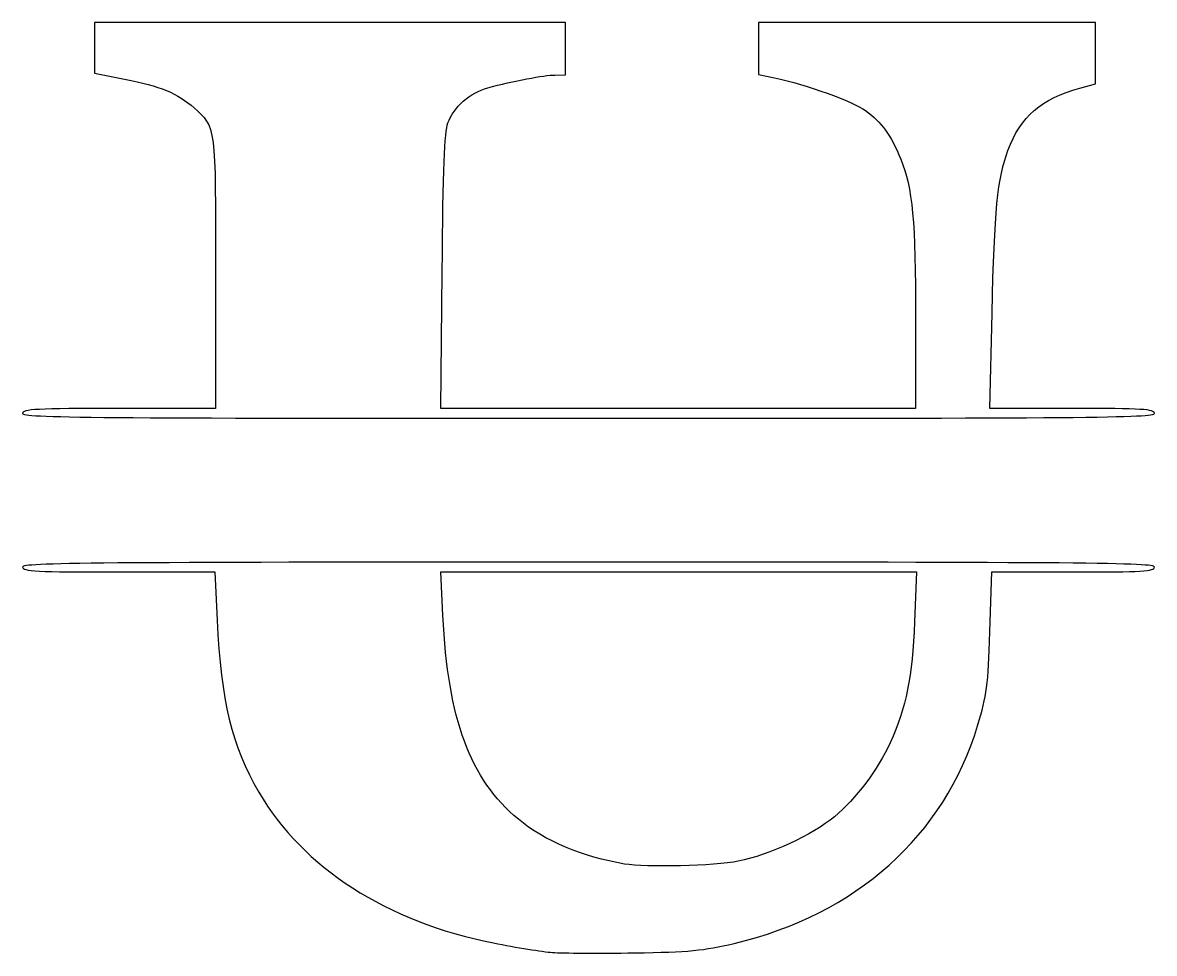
# Model space of a CAD drawing. Header units: centimetres. Extents: x -4.98 to 4.18, y -3.43 to 4.1.
import ezdxf

# ---------------------------------------------------------------- set-up
doc = ezdxf.new("R2010")
doc.units = ezdxf.units.CM
doc.header["$MEASUREMENT"] = 0
doc.layers.add('Layer 1', color=7, linetype='Continuous')

msp = doc.modelspace()

# ---------------------------------------------------------------- linework, layer by layer
at = {"layer": 'Layer 1'}
for points, knots in [([(-4.97787, 0.94084), (-4.97787, 0.97522), (-4.87351, 0.98053), (-4.19735, 0.98053), (-4.19735, 0.98053), (-4.19735, 0.98053), (-3.41683, 0.98053), (-3.41683, 0.98053), (-3.41683, 0.98053), (-3.41683, 0.98053), (-3.41683, 2.06617), (-3.41683, 2.06617), (-3.41683, 2.06617), (-3.41683, 3.27116), (-3.41523, 3.25874), (-3.59014, 3.41231), (-3.59014, 3.41231), (-3.7272, 3.53265), (-3.86389, 3.58926), (-4.15292, 3.64538), (-4.15292, 3.64538), (-4.15292, 3.64538), (-4.39561, 3.6925), (-4.39561, 3.6925), (-4.39561, 3.6925), (-4.39561, 3.6925), (-4.39569, 3.89755), (-4.39569, 3.89755), (-4.39569, 3.89755), (-4.39569, 3.89755), (-4.39577, 4.1026), (-4.39577, 4.1026), (-4.39577, 4.1026), (-4.39577, 4.1026), (-2.49077, 4.1026), (-2.49077, 4.1026), (-2.49077, 4.1026), (-2.49077, 4.1026), (-0.58577, 4.1026), (-0.58577, 4.1026), (-0.58577, 4.1026), (-0.58577, 4.1026), (-0.58577, 3.89093), (-0.58577, 3.89093), (-0.58577, 3.89093), (-0.58577, 3.89093), (-0.58577, 3.67926), (-0.58577, 3.67926), (-0.58577, 3.67926), (-0.58577, 3.67926), (-0.67176, 3.6788), (-0.67176, 3.6788), (-0.67176, 3.6788), (-0.7586, 3.67834), (-1.00865, 3.63055), (-1.21509, 3.57496), (-1.21509, 3.57496), (-1.35886, 3.53625), (-1.49212, 3.41889), (-1.53802, 3.29059), (-1.53802, 3.29059), (-1.56557, 3.21358), (-1.57652, 2.9291), (-1.58445, 2.08515), (-1.58445, 2.08515), (-1.58445, 2.08515), (-1.59482, 0.98051), (-1.59482, 0.98051), (-1.59482, 0.98051), (-1.59482, 0.98051), (0.32522, 0.98051), (0.32522, 0.98051), (0.32522, 0.98051), (0.32522, 0.98051), (2.24526, 0.98051), (2.24526, 0.98051), (2.24526, 0.98051), (2.24526, 0.98051), (2.24526, 1.7062), (2.24526, 1.7062), (2.24526, 1.7062), (2.24526, 2.49738), (2.22059, 2.76412), (2.12587, 2.99724), (2.12587, 2.99724), (2.04592, 3.194), (1.97261, 3.29519), (1.84087, 3.39062), (1.84087, 3.39062), (1.73722, 3.4657), (1.36302, 3.60048), (1.10396, 3.65604), (1.10396, 3.65604), (1.10396, 3.65604), (0.97526, 3.68364), (0.97526, 3.68364), (0.97526, 3.68364), (0.97526, 3.68364), (0.97526, 3.89311), (0.97526, 3.89311), (0.97526, 3.89311), (0.97526, 3.89311), (0.97526, 4.10258), (0.97526, 4.10258), (0.97526, 4.10258), (0.97526, 4.10258), (2.33786, 4.10258), (2.33786, 4.10258), (2.33786, 4.10258), (2.33786, 4.10258), (3.70046, 4.10258), (3.70046, 4.10258), (3.70046, 4.10258), (3.70046, 4.10258), (3.70046, 3.85466), (3.70046, 3.85466), (3.70046, 3.85466), (3.70046, 3.85466), (3.70046, 3.60674), (3.70046, 3.60674), (3.70046, 3.60674), (3.70046, 3.60674), (3.57478, 3.57265), (3.57478, 3.57265), (3.57478, 3.57265), (3.26131, 3.48763), (3.09511, 3.34376), (2.99235, 3.06849), (2.99235, 3.06849), (2.90799, 2.84251), (2.8832, 2.58905), (2.86347, 1.75075), (2.86347, 1.75075), (2.86347, 1.75075), (2.84534, 0.98049), (2.84534, 0.98049), (2.84534, 0.98049), (2.84534, 0.98049), (3.51102, 0.98049), (3.51102, 0.98049), (3.51102, 0.98049), (4.0851, 0.98049), (4.1767, 0.97503), (4.1767, 0.9408), (4.1767, 0.9408), (4.1767, 0.90568), (3.65047, 0.90111), (-0.40059, 0.90111), (-0.40059, 0.90111), (-4.45165, 0.90111), (-4.97788, 0.90567), (-4.97788, 0.9408), (-4.97788, 0.9408), (-4.97788, 0.9408), (-4.97787, 0.94084), (-4.97787, 0.94084)], [0, 0, 0, 0, 0.025, 0.025, 0.025, 0.025, 0.05, 0.05, 0.05, 0.05, 0.075, 0.075, 0.075, 0.075, 0.1, 0.1, 0.1, 0.1, 0.125, 0.125, 0.125, 0.125, 0.15, 0.15, 0.15, 0.15, 0.175, 0.175, 0.175, 0.175, 0.2, 0.2, 0.2, 0.2, 0.225, 0.225, 0.225, 0.225, 0.25, 0.25, 0.25, 0.25, 0.275, 0.275, 0.275, 0.275, 0.3, 0.3, 0.3, 0.3, 0.325, 0.325, 0.325, 0.325, 0.35, 0.35, 0.35, 0.35, 0.375, 0.375, 0.375, 0.375, 0.4, 0.4, 0.4, 0.4, 0.425, 0.425, 0.425, 0.425, 0.45, 0.45, 0.45, 0.45, 0.475, 0.475, 0.475, 0.475, 0.5, 0.5, 0.5, 0.5, 0.525, 0.525, 0.525, 0.525, 0.55, 0.55, 0.55, 0.55, 0.575, 0.575, 0.575, 0.575, 0.6, 0.6, 0.6, 0.6, 0.625, 0.625, 0.625, 0.625, 0.65, 0.65, 0.65, 0.65, 0.675, 0.675, 0.675, 0.675, 0.7, 0.7, 0.7, 0.7, 0.725, 0.725, 0.725, 0.725, 0.75, 0.75, 0.75, 0.75, 0.775, 0.775, 0.775, 0.775, 0.8, 0.8, 0.8, 0.8, 0.825, 0.825, 0.825, 0.825, 0.85, 0.85, 0.85, 0.85, 0.875, 0.875, 0.875, 0.875, 0.9, 0.9, 0.9, 0.9, 0.925, 0.925, 0.925, 0.925, 0.95, 0.95, 0.95, 0.95, 1, 1, 1, 1]), ([(-0.69162, -3.42103), (-0.77166, -3.41506), (-0.98634, -3.38053), (-1.1687, -3.34429), (-1.1687, -3.34429), (-2.03236, -3.17265), (-2.71134, -2.73618), (-3.06728, -2.12382), (-3.06728, -2.12382), (-3.28558, -1.74826), (-3.37323, -1.3872), (-3.405, -0.73265), (-3.405, -0.73265), (-3.405, -0.73265), (-3.42394, -0.34239), (-3.42394, -0.34239), (-3.42394, -0.34239), (-3.42394, -0.34239), (-4.2009, -0.34239), (-4.2009, -0.34239), (-4.2009, -0.34239), (-4.87389, -0.34239), (-4.97786, -0.33708), (-4.97786, -0.3027), (-4.97786, -0.3027), (-4.97786, -0.26758), (-4.45163, -0.26301), (-0.40057, -0.26301), (-0.40057, -0.26301), (3.65049, -0.26301), (4.17672, -0.26757), (4.17672, -0.3027), (4.17672, -0.3027), (4.17672, -0.33691), (4.08602, -0.34239), (3.5192, -0.34239), (3.5192, -0.34239), (3.5192, -0.34239), (2.86168, -0.34239), (2.86168, -0.34239), (2.86168, -0.34239), (2.86168, -0.34239), (2.84631, -0.82525), (2.84631, -0.82525), (2.84631, -0.82525), (2.83225, -1.26676), (2.82376, -1.33191), (2.74712, -1.58593), (2.74712, -1.58593), (2.4787, -2.47564), (1.76279, -3.11576), (0.77683, -3.34764), (0.77683, -3.34764), (0.52612, -3.4066), (0.41429, -3.41718), (-0.03015, -3.42398), (-0.03015, -3.42398), (-0.31392, -3.42832), (-0.61157, -3.42699), (-0.69161, -3.42103), (-0.69161, -3.42103), (-0.69161, -3.42103), (-0.69162, -3.42103), (-0.69162, -3.42103)], [0, 0, 0, 0, 0.0588235, 0.0588235, 0.0588235, 0.0588235, 0.1176471, 0.1176471, 0.1176471, 0.1176471, 0.1764706, 0.1764706, 0.1764706, 0.1764706, 0.2352941, 0.2352941, 0.2352941, 0.2352941, 0.2941176, 0.2941176, 0.2941176, 0.2941176, 0.3529412, 0.3529412, 0.3529412, 0.3529412, 0.4117647, 0.4117647, 0.4117647, 0.4117647, 0.4705882, 0.4705882, 0.4705882, 0.4705882, 0.5294118, 0.5294118, 0.5294118, 0.5294118, 0.5882353, 0.5882353, 0.5882353, 0.5882353, 0.6470588, 0.6470588, 0.6470588, 0.6470588, 0.7058824, 0.7058824, 0.7058824, 0.7058824, 0.7647059, 0.7647059, 0.7647059, 0.7647059, 0.8235294, 0.8235294, 0.8235294, 0.8235294, 0.8823529, 0.8823529, 0.8823529, 0.8823529, 1, 1, 1, 1]), ([(0.81101, -2.68269), (1.06045, -2.6326), (1.4138, -2.46909), (1.58826, -2.32303), (1.58826, -2.32303), (1.76292, -2.1768), (1.94052, -1.94087), (2.03884, -1.72448), (2.03884, -1.72448), (2.17098, -1.43366), (2.21976, -1.19258), (2.23688, -0.74588), (2.23688, -0.74588), (2.23688, -0.74588), (2.25234, -0.34239), (2.25234, -0.34239), (2.25234, -0.34239), (2.25234, -0.34239), (0.32817, -0.34239), (0.32817, -0.34239), (0.32817, -0.34239), (0.32817, -0.34239), (-1.596, -0.34239), (-1.596, -0.34239), (-1.596, -0.34239), (-1.596, -0.34239), (-1.57852, -0.69296), (-1.57852, -0.69296), (-1.57852, -0.69296), (-1.5364, -1.53762), (-1.35904, -2.01678), (-0.96769, -2.34319), (-0.96769, -2.34319), (-0.75989, -2.51651), (-0.44683, -2.64861), (-0.10954, -2.70531), (-0.10954, -2.70531), (0.06341, -2.73438), (0.6219, -2.72066), (0.811, -2.68269), (0.811, -2.68269), (0.811, -2.68269), (0.81101, -2.68269), (0.81101, -2.68269)], [0, 0, 0, 0, 0.0833333, 0.0833333, 0.0833333, 0.0833333, 0.1666667, 0.1666667, 0.1666667, 0.1666667, 0.25, 0.25, 0.25, 0.25, 0.3333333, 0.3333333, 0.3333333, 0.3333333, 0.4166667, 0.4166667, 0.4166667, 0.4166667, 0.5, 0.5, 0.5, 0.5, 0.5833333, 0.5833333, 0.5833333, 0.5833333, 0.6666667, 0.6666667, 0.6666667, 0.6666667, 0.75, 0.75, 0.75, 0.75, 0.8333333, 0.8333333, 0.8333333, 0.8333333, 1, 1, 1, 1])]:
    msp.add_open_spline(points, degree=3, knots=knots, dxfattribs=at)

doc.saveas('drawing.dxf')
